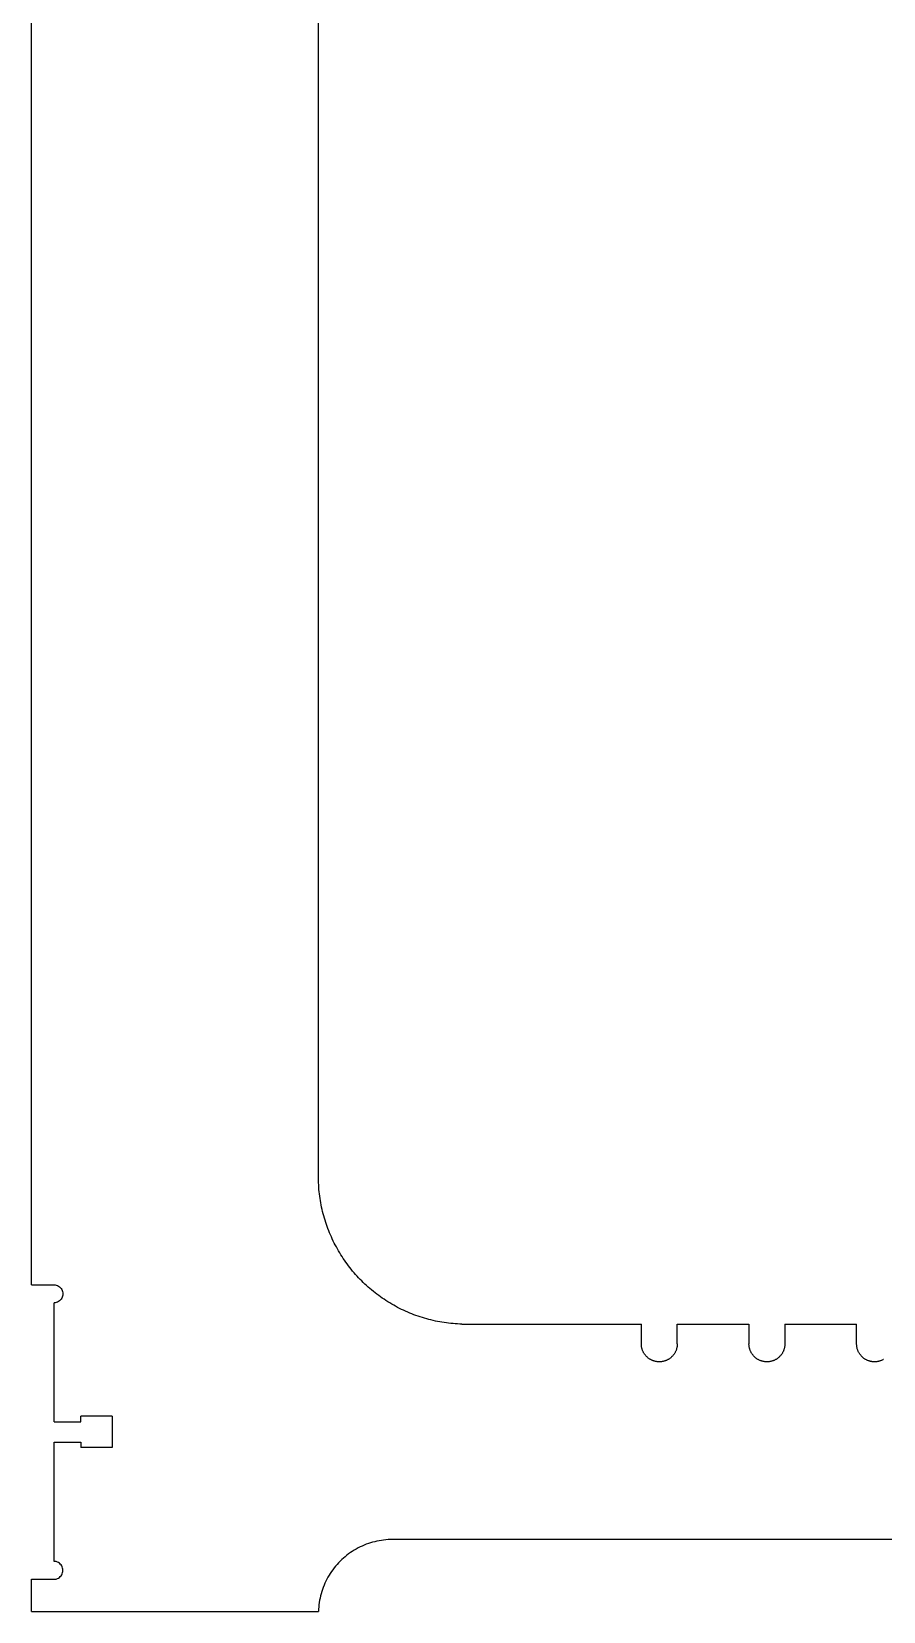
# Model space of a CAD drawing. Extents: x -100 to 100, y -46 to 46.
# Drawn here: x 4.12 to 15.99, y 1.92 to 23.92 of the extents above; entities that cross this region are included whole.
import ezdxf

# ---------------------------------------------------------------- set-up
doc = ezdxf.new("R2010")
doc.units = 0
doc.header["$MEASUREMENT"] = 0
doc.layers.get('0').update_dxf_attribs({"linetype": 'CONTINUOUS'})

msp = doc.modelspace()

# ---------------------------------------------------------------- linework, layer by layer
for p, q in [((8.115, 7.917), (8.115, 39.917)), ((4.116, 6.464), (4.116, 38.116)), ((8.116, 7.886), (8.115, 7.917)), ((8.118, 7.855), (8.116, 7.886)), ((8.12, 7.824), (8.118, 7.855)), ((8.122, 7.792), (8.12, 7.824)), ((8.125, 7.761), (8.122, 7.792)), ((8.129, 7.73), (8.125, 7.761)), ((8.133, 7.7), (8.129, 7.73)), ((8.137, 7.669), (8.133, 7.7)), ((8.142, 7.638), (8.137, 7.669)), ((8.147, 7.607), (8.142, 7.638)), ((8.153, 7.577), (8.147, 7.607)), ((8.159, 7.546), (8.153, 7.577)), ((8.166, 7.516), (8.159, 7.546)), ((8.173, 7.485), (8.166, 7.516)), ((8.181, 7.455), (8.173, 7.485)), ((8.189, 7.425), (8.181, 7.455)), ((8.198, 7.395), (8.189, 7.425)), ((8.207, 7.365), (8.198, 7.395)), ((8.216, 7.335), (8.207, 7.365)), ((8.226, 7.306), (8.216, 7.335)), ((8.236, 7.276), (8.226, 7.306)), ((8.247, 7.247), (8.236, 7.276)), ((8.259, 7.218), (8.247, 7.247)), ((8.27, 7.189), (8.259, 7.218)), ((8.282, 7.16), (8.27, 7.189)), ((8.295, 7.132), (8.282, 7.16)), ((8.308, 7.104), (8.295, 7.132)), ((8.321, 7.075), (8.308, 7.104)), ((8.335, 7.047), (8.321, 7.075)), ((8.349, 7.02), (8.335, 7.047)), ((8.364, 6.992), (8.349, 7.02)), ((8.379, 6.965), (8.364, 6.992)), ((8.395, 6.938), (8.379, 6.965)), ((8.411, 6.911), (8.395, 6.938)), ((8.427, 6.884), (8.411, 6.911)), ((8.444, 6.858), (8.427, 6.884)), ((8.461, 6.832), (8.444, 6.858)), ((8.478, 6.806), (8.461, 6.832)), ((8.496, 6.781), (8.478, 6.806)), ((8.514, 6.756), (8.496, 6.781)), ((8.533, 6.731), (8.514, 6.756)), ((8.552, 6.706), (8.533, 6.731)), ((8.571, 6.681), (8.552, 6.706)), ((8.591, 6.657), (8.571, 6.681)), ((8.611, 6.634), (8.591, 6.657)), ((8.632, 6.61), (8.611, 6.634)), ((8.653, 6.587), (8.632, 6.61)), ((4.116, 6.464), (4.429, 6.464)), ((4.429, 6.464), (4.445, 6.463)), ((4.445, 6.463), (4.461, 6.46)), ((4.461, 6.46), (4.477, 6.454)), ((4.477, 6.454), (4.491, 6.447)), ((4.491, 6.447), (4.505, 6.438)), ((4.505, 6.438), (4.517, 6.427)), ((4.517, 6.427), (4.528, 6.415)), ((4.528, 6.415), (4.537, 6.402)), ((4.537, 6.402), (4.544, 6.387)), ((4.544, 6.387), (4.549, 6.371)), ((8.674, 6.564), (8.653, 6.587)), ((8.695, 6.541), (8.674, 6.564)), ((8.717, 6.519), (8.695, 6.541)), ((8.74, 6.497), (8.717, 6.519)), ((8.762, 6.476), (8.74, 6.497)), ((8.785, 6.455), (8.762, 6.476)), ((8.808, 6.434), (8.785, 6.455)), ((8.832, 6.413), (8.808, 6.434)), ((8.855, 6.393), (8.832, 6.413)), ((8.88, 6.373), (8.855, 6.393)), ((4.445, 6.215), (4.429, 6.214)), ((4.429, 4.555), (4.429, 6.214)), ((4.461, 6.218), (4.445, 6.215)), ((4.477, 6.224), (4.461, 6.218)), ((4.491, 6.231), (4.477, 6.224)), ((4.505, 6.24), (4.491, 6.231)), ((4.517, 6.251), (4.505, 6.24)), ((4.528, 6.263), (4.517, 6.251)), ((4.537, 6.277), (4.528, 6.263)), ((4.544, 6.291), (4.537, 6.277)), ((4.549, 6.307), (4.544, 6.291)), ((4.549, 6.371), (4.553, 6.355)), ((4.553, 6.323), (4.549, 6.307)), ((4.553, 6.355), (4.554, 6.339)), ((4.554, 6.339), (4.553, 6.323)), ((8.904, 6.354), (8.88, 6.373)), ((8.929, 6.335), (8.904, 6.354)), ((8.954, 6.316), (8.929, 6.335)), ((8.979, 6.298), (8.954, 6.316)), ((9.004, 6.28), (8.979, 6.298)), ((9.03, 6.263), (9.004, 6.28)), ((9.056, 6.245), (9.03, 6.263)), ((9.083, 6.229), (9.056, 6.245)), ((9.109, 6.212), (9.083, 6.229)), ((9.136, 6.197), (9.109, 6.212)), ((9.163, 6.181), (9.136, 6.197)), ((9.19, 6.166), (9.163, 6.181)), ((9.218, 6.151), (9.19, 6.166)), ((9.246, 6.137), (9.218, 6.151)), ((9.273, 6.123), (9.246, 6.137)), ((9.302, 6.11), (9.273, 6.123)), ((9.33, 6.097), (9.302, 6.11)), ((9.359, 6.084), (9.33, 6.097)), ((9.387, 6.072), (9.359, 6.084)), ((9.416, 6.06), (9.387, 6.072)), ((9.445, 6.049), (9.416, 6.06)), ((9.474, 6.038), (9.445, 6.049)), ((9.504, 6.028), (9.474, 6.038)), ((9.533, 6.018), (9.504, 6.028)), ((9.563, 6.009), (9.533, 6.018)), ((9.593, 6), (9.563, 6.009)), ((9.623, 5.991), (9.593, 6)), ((9.653, 5.983), (9.623, 5.991)), ((9.683, 5.975), (9.653, 5.983)), ((9.714, 5.968), (9.683, 5.975)), ((9.744, 5.961), (9.714, 5.968)), ((9.775, 5.955), (9.744, 5.961)), ((9.805, 5.949), (9.775, 5.955)), ((9.836, 5.944), (9.805, 5.949)), ((9.867, 5.939), (9.836, 5.944)), ((9.898, 5.935), (9.867, 5.939)), ((9.929, 5.931), (9.898, 5.935)), ((9.96, 5.927), (9.929, 5.931)), ((9.991, 5.924), (9.96, 5.927)), ((10.022, 5.922), (9.991, 5.924)), ((10.053, 5.92), (10.022, 5.922)), ((10.084, 5.918), (10.053, 5.92)), ((10.115, 5.917), (10.084, 5.918)), ((10.115, 5.917), (12.615, 5.917)), ((12.615, 5.642), (12.615, 5.917)), ((13.115, 5.917), (14.115, 5.917)), ((13.115, 5.642), (13.115, 5.917)), ((14.115, 5.917), (14.115, 5.642)), ((14.615, 5.917), (15.615, 5.917)), ((14.615, 5.917), (14.615, 5.642)), ((15.615, 5.642), (15.615, 5.917)), ((12.615, 5.634), (12.615, 5.642)), ((12.616, 5.626), (12.615, 5.634)), ((12.616, 5.618), (12.616, 5.626)), ((12.617, 5.611), (12.616, 5.618)), ((12.618, 5.603), (12.617, 5.611)), ((12.619, 5.595), (12.618, 5.603)), ((12.621, 5.587), (12.619, 5.595)), ((12.623, 5.58), (12.621, 5.587)), ((12.625, 5.572), (12.623, 5.58)), ((12.627, 5.565), (12.625, 5.572)), ((12.63, 5.557), (12.627, 5.565)), ((12.633, 5.55), (12.63, 5.557)), ((12.636, 5.543), (12.633, 5.55)), ((12.639, 5.536), (12.636, 5.543)), ((12.642, 5.528), (12.639, 5.536)), ((12.646, 5.522), (12.642, 5.528)), ((12.65, 5.515), (12.646, 5.522)), ((12.654, 5.508), (12.65, 5.515)), ((12.658, 5.501), (12.654, 5.508)), ((12.663, 5.495), (12.658, 5.501)), ((13.072, 5.501), (13.067, 5.495)), ((13.076, 5.508), (13.072, 5.501)), ((13.08, 5.515), (13.076, 5.508)), ((13.084, 5.522), (13.08, 5.515)), ((13.088, 5.528), (13.084, 5.522)), ((13.091, 5.536), (13.088, 5.528)), ((13.095, 5.543), (13.091, 5.536)), ((13.098, 5.55), (13.095, 5.543)), ((13.1, 5.557), (13.098, 5.55)), ((13.103, 5.565), (13.1, 5.557)), ((13.105, 5.572), (13.103, 5.565)), ((13.107, 5.58), (13.105, 5.572)), ((13.109, 5.587), (13.107, 5.58)), ((13.111, 5.595), (13.109, 5.587)), ((13.112, 5.603), (13.111, 5.595)), ((13.113, 5.611), (13.112, 5.603)), ((13.114, 5.618), (13.113, 5.611)), ((13.115, 5.626), (13.114, 5.618)), ((13.115, 5.642), (13.115, 5.634)), ((13.115, 5.634), (13.115, 5.626)), ((14.115, 5.634), (14.115, 5.642)), ((14.116, 5.626), (14.115, 5.634)), ((14.116, 5.618), (14.116, 5.626)), ((14.117, 5.611), (14.116, 5.618)), ((14.118, 5.603), (14.117, 5.611)), ((14.119, 5.595), (14.118, 5.603)), ((14.121, 5.587), (14.119, 5.595)), ((14.123, 5.58), (14.121, 5.587)), ((14.125, 5.572), (14.123, 5.58)), ((14.127, 5.565), (14.125, 5.572)), ((14.13, 5.557), (14.127, 5.565)), ((14.133, 5.55), (14.13, 5.557)), ((14.136, 5.543), (14.133, 5.55)), ((14.139, 5.536), (14.136, 5.543)), ((14.142, 5.528), (14.139, 5.536)), ((14.146, 5.522), (14.142, 5.528)), ((14.15, 5.515), (14.146, 5.522)), ((14.154, 5.508), (14.15, 5.515)), ((14.158, 5.501), (14.154, 5.508)), ((14.163, 5.495), (14.158, 5.501)), ((14.572, 5.501), (14.567, 5.495)), ((14.576, 5.508), (14.572, 5.501)), ((14.58, 5.515), (14.576, 5.508)), ((14.584, 5.522), (14.58, 5.515)), ((14.588, 5.528), (14.584, 5.522)), ((14.591, 5.536), (14.588, 5.528)), ((14.595, 5.543), (14.591, 5.536)), ((14.598, 5.55), (14.595, 5.543)), ((14.6, 5.557), (14.598, 5.55)), ((14.603, 5.565), (14.6, 5.557)), ((14.605, 5.572), (14.603, 5.565)), ((14.607, 5.58), (14.605, 5.572)), ((14.609, 5.587), (14.607, 5.58)), ((14.611, 5.595), (14.609, 5.587)), ((14.612, 5.603), (14.611, 5.595)), ((14.613, 5.611), (14.612, 5.603)), ((14.614, 5.618), (14.613, 5.611)), ((14.615, 5.626), (14.614, 5.618)), ((14.615, 5.642), (14.615, 5.634)), ((14.615, 5.634), (14.615, 5.626)), ((15.615, 5.634), (15.615, 5.642)), ((15.616, 5.626), (15.615, 5.634)), ((15.616, 5.618), (15.616, 5.626)), ((15.617, 5.611), (15.616, 5.618)), ((15.618, 5.603), (15.617, 5.611)), ((15.619, 5.595), (15.618, 5.603)), ((15.621, 5.587), (15.619, 5.595)), ((15.623, 5.58), (15.621, 5.587)), ((15.625, 5.572), (15.623, 5.58)), ((15.627, 5.565), (15.625, 5.572)), ((15.63, 5.557), (15.627, 5.565)), ((15.633, 5.55), (15.63, 5.557)), ((15.636, 5.543), (15.633, 5.55)), ((15.639, 5.536), (15.636, 5.543)), ((15.642, 5.528), (15.639, 5.536)), ((15.646, 5.522), (15.642, 5.528)), ((15.65, 5.515), (15.646, 5.522)), ((15.654, 5.508), (15.65, 5.515)), ((15.658, 5.501), (15.654, 5.508)), ((15.663, 5.495), (15.658, 5.501)), ((12.668, 5.489), (12.663, 5.495)), ((12.672, 5.483), (12.668, 5.489)), ((12.678, 5.477), (12.672, 5.483)), ((12.683, 5.471), (12.678, 5.477)), ((12.688, 5.465), (12.683, 5.471)), ((12.694, 5.46), (12.688, 5.465)), ((12.7, 5.454), (12.694, 5.46)), ((12.706, 5.449), (12.7, 5.454)), ((12.712, 5.444), (12.706, 5.449)), ((12.718, 5.44), (12.712, 5.444)), ((12.725, 5.435), (12.718, 5.44)), ((12.731, 5.431), (12.725, 5.435)), ((12.738, 5.427), (12.731, 5.431)), ((12.745, 5.423), (12.738, 5.427)), ((12.752, 5.419), (12.745, 5.423)), ((12.759, 5.416), (12.752, 5.419)), ((12.766, 5.413), (12.759, 5.416)), ((12.773, 5.41), (12.766, 5.413)), ((12.78, 5.407), (12.773, 5.41)), ((12.788, 5.404), (12.78, 5.407)), ((12.795, 5.402), (12.788, 5.404)), ((12.803, 5.4), (12.795, 5.402)), ((12.811, 5.398), (12.803, 5.4)), ((12.818, 5.396), (12.811, 5.398)), ((12.826, 5.395), (12.818, 5.396)), ((12.834, 5.394), (12.826, 5.395)), ((12.842, 5.393), (12.834, 5.394)), ((12.849, 5.392), (12.842, 5.393)), ((12.857, 5.392), (12.849, 5.392)), ((12.865, 5.392), (12.857, 5.392)), ((12.873, 5.392), (12.865, 5.392)), ((12.881, 5.392), (12.873, 5.392)), ((12.889, 5.393), (12.881, 5.392)), ((12.896, 5.394), (12.889, 5.393)), ((12.904, 5.395), (12.896, 5.394)), ((12.912, 5.396), (12.904, 5.395)), ((12.92, 5.398), (12.912, 5.396)), ((12.927, 5.4), (12.92, 5.398)), ((12.935, 5.402), (12.927, 5.4)), ((12.942, 5.404), (12.935, 5.402)), ((12.95, 5.407), (12.942, 5.404)), ((12.957, 5.41), (12.95, 5.407)), ((12.964, 5.413), (12.957, 5.41)), ((12.972, 5.416), (12.964, 5.413)), ((12.979, 5.419), (12.972, 5.416)), ((12.986, 5.423), (12.979, 5.419)), ((12.992, 5.427), (12.986, 5.423)), ((12.999, 5.431), (12.992, 5.427)), ((13.006, 5.435), (12.999, 5.431)), ((13.012, 5.44), (13.006, 5.435)), ((13.018, 5.444), (13.012, 5.44)), ((13.024, 5.449), (13.018, 5.444)), ((13.03, 5.454), (13.024, 5.449)), ((13.036, 5.46), (13.03, 5.454)), ((13.042, 5.465), (13.036, 5.46)), ((13.047, 5.471), (13.042, 5.465)), ((13.053, 5.477), (13.047, 5.471)), ((13.058, 5.483), (13.053, 5.477)), ((13.063, 5.489), (13.058, 5.483)), ((13.067, 5.495), (13.063, 5.489)), ((14.168, 5.489), (14.163, 5.495)), ((14.172, 5.483), (14.168, 5.489)), ((14.178, 5.477), (14.172, 5.483)), ((14.183, 5.471), (14.178, 5.477)), ((14.188, 5.465), (14.183, 5.471)), ((14.194, 5.46), (14.188, 5.465)), ((14.2, 5.454), (14.194, 5.46)), ((14.206, 5.449), (14.2, 5.454)), ((14.212, 5.444), (14.206, 5.449)), ((14.218, 5.44), (14.212, 5.444)), ((14.225, 5.435), (14.218, 5.44)), ((14.231, 5.431), (14.225, 5.435)), ((14.238, 5.427), (14.231, 5.431)), ((14.245, 5.423), (14.238, 5.427)), ((14.252, 5.419), (14.245, 5.423)), ((14.259, 5.416), (14.252, 5.419)), ((14.266, 5.413), (14.259, 5.416)), ((14.273, 5.41), (14.266, 5.413)), ((14.28, 5.407), (14.273, 5.41)), ((14.288, 5.404), (14.28, 5.407)), ((14.295, 5.402), (14.288, 5.404)), ((14.303, 5.4), (14.295, 5.402)), ((14.311, 5.398), (14.303, 5.4)), ((14.318, 5.396), (14.311, 5.398)), ((14.326, 5.395), (14.318, 5.396)), ((14.334, 5.394), (14.326, 5.395)), ((14.342, 5.393), (14.334, 5.394)), ((14.349, 5.392), (14.342, 5.393)), ((14.357, 5.392), (14.349, 5.392)), ((14.365, 5.392), (14.357, 5.392)), ((14.373, 5.392), (14.365, 5.392)), ((14.381, 5.392), (14.373, 5.392)), ((14.389, 5.393), (14.381, 5.392)), ((14.396, 5.394), (14.389, 5.393)), ((14.404, 5.395), (14.396, 5.394)), ((14.412, 5.396), (14.404, 5.395)), ((14.42, 5.398), (14.412, 5.396)), ((14.427, 5.4), (14.42, 5.398)), ((14.435, 5.402), (14.427, 5.4)), ((14.442, 5.404), (14.435, 5.402)), ((14.45, 5.407), (14.442, 5.404)), ((14.457, 5.41), (14.45, 5.407)), ((14.464, 5.413), (14.457, 5.41)), ((14.472, 5.416), (14.464, 5.413)), ((14.479, 5.419), (14.472, 5.416)), ((14.486, 5.423), (14.479, 5.419)), ((14.492, 5.427), (14.486, 5.423)), ((14.499, 5.431), (14.492, 5.427)), ((14.506, 5.435), (14.499, 5.431)), ((14.512, 5.44), (14.506, 5.435)), ((14.518, 5.444), (14.512, 5.44)), ((14.524, 5.449), (14.518, 5.444)), ((14.53, 5.454), (14.524, 5.449)), ((14.536, 5.46), (14.53, 5.454)), ((14.542, 5.465), (14.536, 5.46)), ((14.547, 5.471), (14.542, 5.465)), ((14.553, 5.477), (14.547, 5.471)), ((14.558, 5.483), (14.553, 5.477)), ((14.563, 5.489), (14.558, 5.483)), ((14.567, 5.495), (14.563, 5.489)), ((15.668, 5.489), (15.663, 5.495)), ((15.672, 5.483), (15.668, 5.489)), ((15.678, 5.477), (15.672, 5.483)), ((15.683, 5.471), (15.678, 5.477)), ((15.688, 5.465), (15.683, 5.471)), ((15.694, 5.46), (15.688, 5.465)), ((15.7, 5.454), (15.694, 5.46)), ((15.706, 5.449), (15.7, 5.454)), ((15.712, 5.444), (15.706, 5.449)), ((15.718, 5.44), (15.712, 5.444)), ((15.725, 5.435), (15.718, 5.44)), ((15.731, 5.431), (15.725, 5.435)), ((15.738, 5.427), (15.731, 5.431)), ((15.745, 5.423), (15.738, 5.427)), ((15.752, 5.419), (15.745, 5.423)), ((15.759, 5.416), (15.752, 5.419)), ((15.766, 5.413), (15.759, 5.416)), ((15.773, 5.41), (15.766, 5.413)), ((15.78, 5.407), (15.773, 5.41)), ((15.788, 5.404), (15.78, 5.407)), ((15.795, 5.402), (15.788, 5.404)), ((15.803, 5.4), (15.795, 5.402)), ((15.811, 5.398), (15.803, 5.4)), ((15.818, 5.396), (15.811, 5.398)), ((15.826, 5.395), (15.818, 5.396)), ((15.834, 5.394), (15.826, 5.395)), ((15.842, 5.393), (15.834, 5.394)), ((15.849, 5.392), (15.842, 5.393)), ((15.857, 5.392), (15.849, 5.392)), ((15.865, 5.392), (15.857, 5.392)), ((15.873, 5.392), (15.865, 5.392)), ((15.881, 5.392), (15.873, 5.392)), ((15.889, 5.393), (15.881, 5.392)), ((15.896, 5.394), (15.889, 5.393)), ((15.904, 5.395), (15.896, 5.394)), ((15.912, 5.396), (15.904, 5.395)), ((15.92, 5.398), (15.912, 5.396)), ((15.927, 5.4), (15.92, 5.398)), ((15.935, 5.402), (15.927, 5.4)), ((15.942, 5.404), (15.935, 5.402)), ((15.95, 5.407), (15.942, 5.404)), ((15.957, 5.41), (15.95, 5.407)), ((15.964, 5.413), (15.957, 5.41)), ((15.972, 5.416), (15.964, 5.413)), ((15.979, 5.419), (15.972, 5.416)), ((15.986, 5.423), (15.979, 5.419)), ((15.992, 5.427), (15.986, 5.423)), ((4.804, 4.555), (4.804, 4.636)), ((5.241, 4.636), (4.804, 4.636)), ((5.241, 4.636), (5.241, 4.198)), ((4.429, 4.555), (4.804, 4.555)), ((4.429, 4.273), (4.804, 4.273)), ((4.429, 2.614), (4.429, 4.273)), ((4.804, 4.273), (4.804, 4.198)), ((5.241, 4.198), (4.804, 4.198)), ((8.81, 2.861), (8.78, 2.851)), ((8.839, 2.871), (8.81, 2.861)), ((8.869, 2.88), (8.839, 2.871)), ((8.899, 2.888), (8.869, 2.88)), ((8.93, 2.895), (8.899, 2.888)), ((8.96, 2.901), (8.93, 2.895)), ((8.991, 2.906), (8.96, 2.901)), ((9.022, 2.91), (8.991, 2.906)), ((9.053, 2.913), (9.022, 2.91)), ((9.084, 2.916), (9.053, 2.913)), ((9.115, 2.917), (9.084, 2.916)), ((24.114, 2.917), (9.115, 2.917)), ((8.462, 2.659), (8.439, 2.638)), ((8.485, 2.679), (8.462, 2.659)), ((8.51, 2.698), (8.485, 2.679)), ((8.534, 2.717), (8.51, 2.698)), ((8.56, 2.735), (8.534, 2.717)), ((8.586, 2.753), (8.56, 2.735)), ((8.612, 2.769), (8.586, 2.753)), ((8.639, 2.785), (8.612, 2.769)), ((8.666, 2.8), (8.639, 2.785)), ((8.694, 2.814), (8.666, 2.8)), ((8.723, 2.827), (8.694, 2.814)), ((8.751, 2.839), (8.723, 2.827)), ((8.78, 2.851), (8.751, 2.839)), ((4.445, 2.613), (4.429, 2.614)), ((4.461, 2.61), (4.445, 2.613)), ((4.477, 2.604), (4.461, 2.61)), ((4.491, 2.597), (4.477, 2.604)), ((4.505, 2.588), (4.491, 2.597)), ((4.517, 2.577), (4.505, 2.588)), ((4.528, 2.565), (4.517, 2.577)), ((4.537, 2.552), (4.528, 2.565)), ((4.528, 2.413), (4.537, 2.427)), ((4.544, 2.537), (4.537, 2.552)), ((4.537, 2.427), (4.544, 2.441)), ((4.549, 2.521), (4.544, 2.537)), ((4.544, 2.441), (4.549, 2.457)), ((4.553, 2.505), (4.549, 2.521)), ((4.549, 2.457), (4.553, 2.473)), ((4.554, 2.489), (4.553, 2.505)), ((4.553, 2.473), (4.554, 2.489)), ((8.279, 2.446), (8.263, 2.42)), ((8.297, 2.472), (8.279, 2.446)), ((8.315, 2.498), (8.297, 2.472)), ((8.334, 2.523), (8.315, 2.498)), ((8.353, 2.547), (8.334, 2.523)), ((8.374, 2.57), (8.353, 2.547)), ((8.395, 2.593), (8.374, 2.57)), ((8.416, 2.616), (8.395, 2.593)), ((8.439, 2.638), (8.416, 2.616)), ((4.116, 1.917), (4.116, 2.364)), ((4.116, 2.364), (4.429, 2.364)), ((4.429, 2.364), (4.445, 2.365)), ((4.445, 2.365), (4.461, 2.368)), ((4.461, 2.368), (4.477, 2.374)), ((4.477, 2.374), (4.491, 2.381)), ((4.491, 2.381), (4.505, 2.39)), ((4.505, 2.39), (4.517, 2.401)), ((4.517, 2.401), (4.528, 2.413)), ((8.171, 2.223), (8.161, 2.193)), ((8.181, 2.252), (8.171, 2.223)), ((8.193, 2.281), (8.181, 2.252)), ((8.205, 2.31), (8.193, 2.281)), ((8.218, 2.338), (8.205, 2.31)), ((8.232, 2.366), (8.218, 2.338)), ((8.247, 2.393), (8.232, 2.366)), ((8.263, 2.42), (8.247, 2.393)), ((8.122, 2.01), (8.119, 1.979)), ((8.126, 2.041), (8.122, 2.01)), ((8.131, 2.072), (8.126, 2.041)), ((8.137, 2.102), (8.131, 2.072)), ((8.144, 2.133), (8.137, 2.102)), ((8.152, 2.163), (8.144, 2.133)), ((8.161, 2.193), (8.152, 2.163)), ((4.116, 1.917), (8.115, 1.917)), ((8.116, 1.948), (8.115, 1.917)), ((8.119, 1.979), (8.116, 1.948))]:
    msp.add_line(p, q)

doc.saveas('drawing.dxf')
